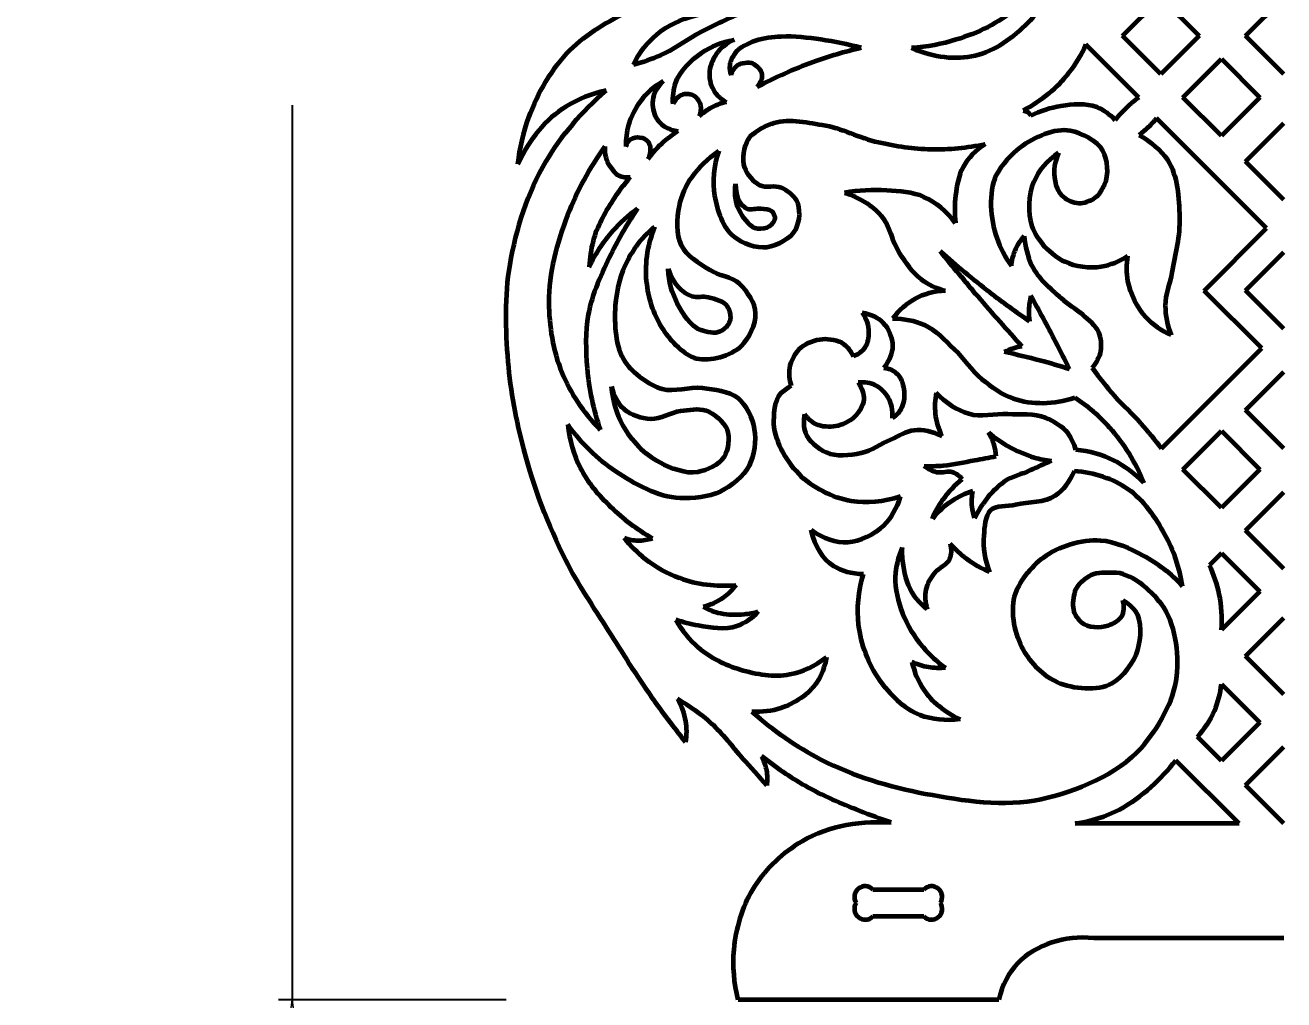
# Model space of a CAD drawing. Header units: millimetres. Extents: x -63 to 541, y 21 to 463.
# Drawn here: x -62.5 to 122.9, y 21.1 to 164.8 of the extents above; entities that cross this region are included whole.
import ezdxf

# ---------------------------------------------------------------- set-up
doc = ezdxf.new("R2010")
doc.units = ezdxf.units.MM
doc.linetypes.add('K5LT32769', pattern=[0])
doc.linetypes.add('K5LT_THIN', pattern=[0])
doc.styles.add('KDIMTEXTSTYLE', font='GOST_AU.SHX', dxfattribs={"width": 0.96, "oblique": 15, "height": 5})
doc.dimstyles.new('KDIMSTYLE (1.00)', dxfattribs={"dimtxt": 5, "dimasz": 1, "dimexe": 2, "dimexo": 0, "dimgap": 1, "dimtad": 1, "dimtxsty": 'KDIMTEXTSTYLE', "dimsah": 1, "dimcen": 0, "dimdle": 1, "dimadec": 0, "dimazin": 0, "dimtfac": 0.667, "dimtmove": 0, "dimatfit": 3, "dimfxl": 1, "dimtvp": 1, "dimtolj": 1, "dimtzin": 0, "dimarcsym": 0})

# ---------------------------------------------------------------- blocks, each defined once
blk = doc.blocks.new('KDIMARROW_01')
blk.add_hatch(color=0).paths.add_polyline_path([(0, 0), (-5, 0.66), (-4.5, 0), (-5, -0.66)])
at = {"color": 0, "linetype": 'K5LT_THIN', "lineweight": 18}
for p, q in [((-4.5, 0), (-5, 0.66)), ((-5, 0.66), (0, 0)), ((0, 0), (-5, -0.66)), ((-5, -0.66), (-4.5, 0)), ((0, 0), (-1, 0))]:
    blk.add_line(p, q, dxfattribs=at)

msp = doc.modelspace()

# ---------------------------------------------------------------- linework, layer by layer
at = {"color": 30, "linetype": 'K5LT32769', "lineweight": 60, "true_color": 0xff8000}
for p, q in [((99.074, 163.174), (104.73, 168.831)), ((104.73, 168.831), (110.387, 163.174)), ((117.197, 163.174), (122.854, 168.831)), ((104.73, 157.517), (99.074, 163.174)), ((110.387, 163.174), (104.73, 157.517)), ((122.854, 157.517), (117.197, 163.174)), ((101.478, 154.115), (93.7, 161.893)), ((108.004, 154.115), (113.661, 159.771)), ((113.661, 159.771), (119.318, 154.115)), ((113.661, 148.458), (108.004, 154.115)), ((119.318, 154.115), (113.661, 148.458)), ((120.294, 134.824), (104.091, 151.027)), ((117.197, 144.672), (122.854, 150.329)), ((122.854, 139.016), (117.197, 144.672)), ((111.102, 125.631), (120.294, 134.824)), ((117.197, 125.645), (122.854, 131.302)), ((119.592, 117.141), (111.102, 125.631)), ((122.854, 119.988), (117.197, 125.645)), ((104.819, 102.368), (119.592, 117.141)), ((117.197, 108.025), (122.854, 113.682)), ((122.854, 102.368), (117.197, 108.025)), ((108.004, 99.298), (113.661, 104.955)), ((113.661, 104.955), (119.318, 99.298)), ((113.661, 93.641), (108.004, 99.298)), ((119.318, 99.298), (113.661, 93.641)), ((117.197, 90.29), (122.854, 95.946)), ((122.854, 84.633), (117.197, 90.29)), ((113.661, 86.974), (111.894, 85.206)), ((113.661, 86.974), (119.318, 81.317)), ((119.318, 81.317), (113.661, 75.66)), ((117.197, 71.77), (122.854, 77.427)), ((122.854, 66.114), (117.197, 71.77)), ((113.661, 67.665), (119.318, 62.008)), ((119.318, 62.008), (113.661, 56.351)), ((113.661, 56.351), (110.126, 59.887)), ((117.197, 52.759), (122.854, 58.415)), ((116.271, 47.102), (106.949, 56.424)), ((122.854, 47.102), (117.197, 52.759)), ((116.271, 47.102), (92.113, 47.102)), ((62.321, 37.423), (69.831, 37.423)), ((69.831, 33.423), (62.321, 33.423)), ((122.854, 30.219), (94.854, 30.219)), ((80.863, 21.143), (42.495, 21.143))]:
    msp.add_line(p, q, dxfattribs=at)
for centre, start, end in [((61.199, 36.3), 45, 213.5549), ((70.954, 36.3), 326.4451, 135), ((61.199, 34.545), 146.4451, 315), ((70.954, 34.545), 225, 33.5549)]:
    msp.add_arc(centre, 1.587, start, end, dxfattribs=at)
for points, knots in [([(89.756, 176.893), (88.331, 172.868), (86.198, 169.627), (83.357, 167.17), (80.952, 165.091), (77.72, 163.59), (74.619, 162.617), (72.511, 161.955), (70.317, 161.545), (68.035, 161.386)], [0, 0, 0, 0, 1, 1, 1, 2, 2, 2, 3, 3, 3, 3]), ([(68.035, 161.386), (71.381, 159.991), (74.499, 159.622), (77.388, 160.278), (80.211, 160.92), (83.138, 162.985), (85.203, 165.14), (87.012, 167.027), (88.735, 169.496), (89.387, 172.031), (89.782, 173.565), (89.905, 175.185), (89.756, 176.893)], [0, 0, 0, 0, 1, 1, 1, 2, 2, 2, 3, 3, 3, 4, 4, 4, 4]), ([(10.06, 144.266), (10.325, 146.679), (10.856, 148.983), (11.655, 151.178), (12.961, 154.766), (15.067, 158.377), (17.716, 161.066), (20.134, 163.521), (23.427, 165.349), (26.541, 166.914), (31.942, 169.629), (37.861, 171.189), (44.298, 171.593)], [0, 0, 0, 0, 1, 1, 1, 2, 2, 2, 3, 3, 3, 4, 4, 4, 4]), ([(27.063, 158.909), (27.958, 160.719), (29.112, 162.215), (30.524, 163.396), (32.057, 164.678), (34.095, 165.631), (36.036, 166.13), (38.073, 166.655), (40.224, 166.726), (42.489, 166.344)], [0, 0, 0, 0, 1, 1, 1, 2, 2, 2, 3, 3, 3, 3]), ([(42.489, 166.344), (40.367, 165.412), (38.288, 164.4), (36.25, 163.31), (34.495, 162.372), (32.894, 161.119), (31.079, 160.319), (29.787, 159.749), (28.448, 159.279), (27.063, 158.909)], [0, 0, 0, 0, 1, 1, 1, 2, 2, 2, 3, 3, 3, 3]), ([(60.589, 161.386), (58.639, 161.929), (56.67, 162.34), (54.682, 162.617), (52.751, 162.886), (50.773, 163.178), (48.837, 163.047), (47.56, 162.961), (46.204, 162.881), (45.021, 162.432), (43.966, 162.032), (42.73, 161.529), (42.068, 160.648), (41.687, 160.14), (41.308, 159.472), (41.245, 158.839), (41.198, 158.371), (41.268, 157.886), (41.452, 157.385)], [0, 0, 0, 0, 1, 1, 1, 2, 2, 2, 3, 3, 3, 4, 4, 4, 5, 5, 5, 6, 6, 6, 6]), ([(32.905, 153.167), (32.839, 154.257), (32.958, 155.266), (33.261, 156.194), (33.849, 157.994), (35.534, 159.591), (37.107, 160.681), (38.477, 161.63), (40.067, 162.271), (41.879, 162.604)], [0, 0, 0, 0, 1, 1, 1, 2, 2, 2, 3, 3, 3, 3]), ([(41.879, 162.604), (40.733, 162.08), (39.855, 161.367), (39.244, 160.467), (38.7, 159.667), (38.262, 158.577), (38.246, 157.619), (38.232, 156.724), (38.52, 155.654), (39.03, 154.912), (39.446, 154.307), (40.028, 153.809), (40.775, 153.417)], [0, 0, 0, 0, 1, 1, 1, 2, 2, 2, 3, 3, 3, 4, 4, 4, 4]), ([(60.589, 161.386), (58.179, 160.827), (55.821, 160.13), (53.513, 159.294), (50.688, 158.271), (47.939, 157.04), (45.268, 155.602)], [0, 0, 0, 0, 1, 1, 1, 2, 2, 2, 2]), ([(93.7, 161.893), (93.015, 160.388), (92.184, 159.009), (91.208, 157.754), (89.443, 155.484), (87.201, 153.624), (84.482, 152.173)], [0, 0, 0, 0, 1, 1, 1, 2, 2, 2, 2]), ([(41.452, 157.385), (41.657, 158.05), (41.974, 158.535), (42.402, 158.839), (42.962, 159.237), (44.034, 159.368), (44.657, 159.106), (45.173, 158.89), (45.796, 158.257), (45.943, 157.736), (46.118, 157.116), (45.893, 156.404), (45.268, 155.602)], [0, 0, 0, 0, 1, 1, 1, 2, 2, 2, 3, 3, 3, 4, 4, 4, 4]), ([(31.445, 156.479), (30.088, 155.693), (28.972, 154.719), (28.098, 153.559), (27.33, 152.54), (26.703, 151.302), (26.353, 150.069), (26.063, 149.049), (25.933, 147.981), (25.961, 146.864)], [0, 0, 0, 0, 1, 1, 1, 2, 2, 2, 3, 3, 3, 3]), ([(31.445, 156.479), (30.548, 155.613), (30.038, 154.687), (29.914, 153.702), (29.807, 152.855), (29.988, 151.765), (30.448, 151.031), (30.771, 150.515), (31.301, 150.028), (31.837, 149.713), (32.37, 149.4), (32.975, 149.21), (33.653, 149.143)], [0, 0, 0, 0, 1, 1, 1, 2, 2, 2, 3, 3, 3, 4, 4, 4, 4]), ([(34.736, 59.102), (33.009, 61.296), (31.342, 63.533), (29.736, 65.811), (27.513, 68.964), (25.468, 72.245), (23.412, 75.511), (21.246, 78.95), (18.918, 82.327), (17.087, 85.937), (14.469, 91.102), (12.398, 96.658), (10.934, 102.261), (9.834, 106.471), (8.99, 110.832), (8.627, 115.166), (8.23, 119.901), (8.102, 124.838), (8.89, 129.486), (9.777, 134.713), (11.516, 140.149), (14.207, 144.691), (16.488, 148.543), (19.43, 152.016), (23.032, 155.112)], [0, 0, 0, 0, 1, 1, 1, 2, 2, 2, 3, 3, 3, 4, 4, 4, 5, 5, 5, 6, 6, 6, 7, 7, 7, 8, 8, 8, 8]), ([(23.032, 155.112), (20.865, 154.632), (18.916, 153.853), (17.184, 152.772), (14.134, 150.87), (11.759, 148.034), (10.06, 144.266)], [0, 0, 0, 0, 1, 1, 1, 2, 2, 2, 2]), ([(36.758, 151.356), (37.021, 151.898), (37.101, 152.406), (37, 152.882), (36.891, 153.395), (36.483, 154.034), (36.039, 154.307), (35.593, 154.581), (34.827, 154.667), (34.329, 154.521), (33.761, 154.353), (33.287, 153.902), (32.905, 153.167)], [0, 0, 0, 0, 1, 1, 1, 2, 2, 2, 3, 3, 3, 4, 4, 4, 4]), ([(101.478, 154.115), (100.86, 153.644), (100.272, 153.142), (99.715, 152.608), (99.112, 152.032), (98.545, 151.418), (98.013, 150.768)], [0, 0, 0, 0, 1, 1, 1, 2, 2, 2, 2]), ([(40.775, 153.417), (39.878, 153.226), (39.077, 152.883), (38.318, 152.455), (37.767, 152.145), (37.245, 151.78), (36.758, 151.356)], [0, 0, 0, 0, 1, 1, 1, 2, 2, 2, 2]), ([(84.482, 152.173), (84.708, 152.142), (84.908, 152.073), (85.084, 151.964), (85.286, 151.839), (85.454, 151.663), (85.59, 151.435)], [0, 0, 0, 0, 1, 1, 1, 2, 2, 2, 2]), ([(85.59, 151.435), (87.035, 152.156), (88.515, 152.632), (90.03, 152.862), (91.742, 153.121), (93.741, 153.345), (95.298, 152.7), (96.282, 152.293), (97.187, 151.649), (98.013, 150.768)], [0, 0, 0, 0, 1, 1, 1, 2, 2, 2, 3, 3, 3, 3]), ([(39.634, 146.214), (38.854, 143.909), (38.649, 141.704), (39.018, 139.6), (39.387, 137.5), (40.239, 134.846), (41.839, 133.6), (43.071, 132.64), (45.174, 131.867), (46.71, 132.062), (48.233, 132.255), (50.347, 133.4), (51.017, 134.728), (51.567, 135.817), (51.726, 137.786), (51.12, 138.882), (50.69, 139.659), (49.723, 140.397), (48.864, 140.779), (47.931, 141.194), (46.564, 140.682), (45.684, 141.138), (44.744, 141.625), (43.824, 142.765), (43.479, 143.753), (43.052, 144.977), (43.309, 146.872), (43.992, 147.958), (44.648, 149.001), (46.168, 149.737), (47.377, 150.214), (49.601, 151.093), (52.419, 150.428), (54.863, 150.06), (57.701, 149.633), (60.347, 148.101), (63.17, 147.496), (65.707, 146.953), (68.327, 146.52), (70.913, 146.471), (73.557, 146.421), (76.207, 146.677), (78.861, 147.24)], [0, 0, 0, 0, 1, 1, 1, 2, 2, 2, 3, 3, 3, 4, 4, 4, 5, 5, 5, 6, 6, 6, 7, 7, 7, 8, 8, 8, 9, 9, 9, 10, 10, 10, 11, 11, 11, 12, 12, 12, 13, 13, 13, 14, 14, 14, 14]), ([(104.091, 151.027), (103.722, 150.571), (103.329, 150.14), (102.912, 149.733), (102.485, 149.316), (102.033, 148.925), (101.555, 148.56)], [0, 0, 0, 0, 1, 1, 1, 2, 2, 2, 2]), ([(33.653, 149.143), (32.903, 148.687), (32.203, 148.174), (31.554, 147.606), (30.677, 146.838), (29.893, 145.968), (29.201, 144.996)], [0, 0, 0, 0, 1, 1, 1, 2, 2, 2, 2]), ([(89.686, 145.964), (88.836, 144.063), (88.94, 142.636), (89.289, 141.234), (89.464, 140.528), (90.007, 139.703), (90.628, 139.249), (91.232, 138.809), (92.2, 138.466), (92.946, 138.531), (93.691, 138.596), (94.679, 138.984), (95.288, 139.489), (95.819, 139.931), (96.14, 140.68), (96.444, 141.274), (97.157, 142.668), (96.911, 144.957), (96.205, 146.243), (95.406, 147.7), (93.075, 148.868), (91.395, 149.184), (89.1, 149.617), (86.076, 148.232), (84.081, 146.76), (82.669, 145.718), (81.254, 144.176), (80.511, 142.637), (79.253, 140.031), (79.632, 136.251), (80.583, 133.403), (81.063, 131.966), (81.787, 130.582), (82.729, 129.269)], [0, 0, 0, 0, 1, 1, 1, 2, 2, 2, 3, 3, 3, 4, 4, 4, 5, 5, 5, 6, 6, 6, 7, 7, 7, 8, 8, 8, 9, 9, 9, 10, 10, 10, 11, 11, 11, 11]), ([(101.555, 148.56), (103.33, 147.565), (104.714, 146.342), (105.706, 144.891), (107.257, 142.625), (107.407, 139.265), (107.495, 136.424), (107.578, 133.737), (106.86, 130.999), (106.382, 128.315), (106.09, 126.678), (105.372, 125.055), (105.388, 123.425), (105.402, 121.968), (105.694, 120.51), (106.263, 119.052)], [0, 0, 0, 0, 1, 1, 1, 2, 2, 2, 3, 3, 3, 4, 4, 4, 5, 5, 5, 5]), ([(22.848, 146.85), (20.547, 143.662), (18.721, 140.299), (17.371, 136.759), (15.824, 132.703), (14.565, 128.199), (14.602, 123.898), (14.632, 120.481), (15.218, 116.781), (16.51, 113.622), (17.771, 110.537), (19.658, 107.707), (22.171, 105.13)], [0, 0, 0, 0, 1, 1, 1, 2, 2, 2, 3, 3, 3, 4, 4, 4, 4]), ([(22.848, 146.85), (22.815, 145.727), (23.061, 144.763), (23.586, 143.958), (23.923, 143.442), (24.393, 142.865), (24.94, 142.604), (25.42, 142.376), (25.974, 142.294), (26.601, 142.358)], [0, 0, 0, 0, 1, 1, 1, 2, 2, 2, 3, 3, 3, 3]), ([(25.961, 146.864), (26.119, 147.337), (26.34, 147.708), (26.662, 147.935), (27.007, 148.177), (27.576, 148.273), (28.001, 148.216), (28.441, 148.158), (28.999, 147.912), (29.254, 147.56), (29.444, 147.297), (29.523, 146.886), (29.552, 146.547), (29.596, 146.033), (29.479, 145.516), (29.201, 144.996)], [0, 0, 0, 0, 1, 1, 1, 2, 2, 2, 3, 3, 3, 4, 4, 4, 5, 5, 5, 5]), ([(78.861, 147.24), (77.43, 146.306), (76.35, 145.174), (75.623, 143.844), (74.953, 142.621), (74.69, 141.087), (74.51, 139.671), (74.339, 138.328), (74.339, 136.963), (74.51, 135.576)], [0, 0, 0, 0, 1, 1, 1, 2, 2, 2, 3, 3, 3, 3]), ([(30.166, 135.053), (29.033, 132.128), (28.651, 129.285), (29.019, 126.524), (29.32, 124.264), (30.121, 121.766), (31.429, 119.909), (32.639, 118.193), (34.493, 116.098), (36.352, 115.653), (38.314, 115.183), (41.49, 116.042), (42.967, 117.499), (44.087, 118.604), (45.151, 120.71), (45.069, 122.268), (44.991, 123.749), (43.856, 125.557), (42.71, 126.626), (41.576, 127.686), (39.615, 127.807), (38.249, 128.677), (36.733, 129.644), (34.901, 130.772), (34.147, 132.267), (33.337, 133.872), (33.484, 136.298), (33.839, 138.113), (34.444, 141.201), (36.376, 143.901), (39.634, 146.214)], [0, 0, 0, 0, 1, 1, 1, 2, 2, 2, 3, 3, 3, 4, 4, 4, 5, 5, 5, 6, 6, 6, 7, 7, 7, 8, 8, 8, 9, 9, 9, 10, 10, 10, 10]), ([(89.686, 145.964), (87.939, 144.741), (86.72, 143.31), (86.029, 141.671), (85.229, 139.776), (85.094, 137.05), (85.751, 135.152), (86.469, 133.073), (88.56, 130.838), (90.6, 129.905), (92.146, 129.198), (94.243, 128.915), (95.967, 129.189), (97.319, 129.404), (98.63, 129.934), (99.902, 130.779)], [0, 0, 0, 0, 1, 1, 1, 2, 2, 2, 3, 3, 3, 4, 4, 4, 5, 5, 5, 5]), ([(26.601, 142.358), (25.631, 141.256), (24.759, 140.095), (23.982, 138.875), (22.813, 137.038), (21.688, 135.056), (21.133, 132.964), (20.805, 131.724), (20.615, 130.443), (20.564, 129.118)], [0, 0, 0, 0, 1, 1, 1, 2, 2, 2, 3, 3, 3, 3]), ([(42.095, 141.394), (41.9, 139.714), (42.156, 138.278), (42.864, 137.087), (43.422, 136.149), (44.349, 134.832), (45.377, 134.728), (45.893, 134.676), (46.642, 134.772), (47.069, 135.087), (47.455, 135.372), (47.914, 135.959), (47.889, 136.42), (47.873, 136.727), (47.666, 137.14), (47.444, 137.364), (47.089, 137.722), (46.363, 137.671), (45.812, 137.735), (45.17, 137.809), (44.39, 137.525), (43.859, 137.71), (42.747, 138.096), (42.159, 139.324), (42.095, 141.394)], [0, 0, 0, 0, 1, 1, 1, 2, 2, 2, 3, 3, 3, 4, 4, 4, 5, 5, 5, 6, 6, 6, 7, 7, 7, 8, 8, 8, 8]), ([(74.51, 135.576), (73.185, 137.351), (71.635, 138.636), (69.859, 139.432), (68.222, 140.166), (66.213, 140.262), (64.373, 140.386), (62.307, 140.525), (60.227, 140.419), (58.132, 140.068)], [0, 0, 0, 0, 1, 1, 1, 2, 2, 2, 3, 3, 3, 3]), ([(58.132, 140.068), (60.395, 139.341), (62.207, 138.209), (63.567, 136.671), (64.856, 135.214), (65.111, 132.885), (66.217, 131.205), (67.136, 129.81), (68.11, 128.289), (69.434, 127.314), (70.467, 126.552), (71.654, 125.986), (72.995, 125.616)], [0, 0, 0, 0, 1, 1, 1, 2, 2, 2, 3, 3, 3, 4, 4, 4, 4]), ([(27.686, 137.736), (26.201, 135.589), (24.895, 133.357), (23.769, 131.041), (22.382, 128.19), (20.966, 125.192), (20.421, 122.103), (19.97, 119.543), (20.023, 116.806), (20.243, 114.197), (20.501, 111.139), (21.144, 108.117), (22.171, 105.13)], [0, 0, 0, 0, 1, 1, 1, 2, 2, 2, 3, 3, 3, 4, 4, 4, 4]), ([(20.564, 129.118), (21.491, 131.1), (22.655, 132.88), (24.053, 134.459), (25.126, 135.67), (26.337, 136.762), (27.686, 137.736)], [0, 0, 0, 0, 1, 1, 1, 2, 2, 2, 2]), ([(30.166, 135.053), (28.496, 133.613), (27.185, 131.989), (26.235, 130.181), (25.172, 128.161), (24.549, 125.702), (24.397, 123.43), (24.215, 120.697), (24.376, 117.285), (25.85, 115.14), (27.035, 113.416), (29.267, 111.757), (31.32, 111.166), (33.111, 110.65), (35.289, 111.549), (37.217, 111.294), (38.986, 111.06), (41.148, 110.891), (42.43, 109.841), (43.666, 108.829), (44.572, 106.854), (44.866, 105.226), (45.172, 103.529), (44.887, 101.352), (44.097, 99.842), (43.27, 98.263), (41.5, 96.841), (39.866, 96.039), (38.137, 95.19), (35.859, 94.976), (33.926, 95.056), (30.643, 95.191), (27.271, 97.133), (24.483, 98.987), (21.781, 100.784), (19.416, 103.092), (17.389, 105.91)], [0, 0, 0, 0, 1, 1, 1, 2, 2, 2, 3, 3, 3, 4, 4, 4, 5, 5, 5, 6, 6, 6, 7, 7, 7, 8, 8, 8, 9, 9, 9, 10, 10, 10, 11, 11, 11, 12, 12, 12, 12]), ([(82.729, 129.269), (82.801, 130.061), (82.979, 130.808), (83.265, 131.51), (83.584, 132.295), (84.037, 133.024), (84.623, 133.697)], [0, 0, 0, 0, 1, 1, 1, 2, 2, 2, 2]), ([(84.623, 133.697), (84.736, 132.128), (85.1, 130.692), (85.716, 129.39), (86.621, 127.479), (88.439, 125.961), (90.056, 124.521), (91.051, 123.634), (92.262, 122.98), (93.236, 122.069), (94.072, 121.288), (95.141, 120.53), (95.555, 119.519), (95.891, 118.697), (96.011, 117.618), (95.853, 116.736), (95.697, 115.863), (95.288, 115.035), (94.627, 114.251)], [0, 0, 0, 0, 1, 1, 1, 2, 2, 2, 3, 3, 3, 4, 4, 4, 5, 5, 5, 6, 6, 6, 6]), ([(85.409, 121.09), (83.428, 122.459), (81.486, 123.879), (79.585, 125.35), (77.075, 127.292), (74.634, 129.322), (72.263, 131.441)], [0, 0, 0, 0, 1, 1, 1, 2, 2, 2, 2]), ([(72.263, 131.441), (74.082, 129.183), (75.935, 126.953), (77.821, 124.751), (79.932, 122.286), (82.084, 119.857), (84.277, 117.462)], [0, 0, 0, 0, 1, 1, 1, 2, 2, 2, 2]), ([(106.263, 119.052), (104.789, 119.721), (103.557, 120.595), (102.566, 121.676), (101.256, 123.104), (100.243, 125.125), (99.902, 127.042), (99.69, 128.238), (99.69, 129.484), (99.902, 130.779)], [0, 0, 0, 0, 1, 1, 1, 2, 2, 2, 3, 3, 3, 3]), ([(32.198, 128.831), (32.286, 126.949), (32.731, 125.257), (33.532, 123.755), (34.335, 122.247), (35.473, 120.349), (37.018, 119.806), (37.848, 119.515), (39.069, 119.235), (39.839, 119.601), (40.412, 119.873), (41.087, 120.539), (41.274, 121.14), (41.469, 121.763), (41.254, 122.738), (40.916, 123.293), (40.429, 124.092), (39.095, 124.439), (38.095, 124.678), (37.327, 124.861), (36.403, 124.607), (35.685, 124.832), (34.109, 125.326), (32.946, 126.659), (32.198, 128.831)], [0, 0, 0, 0, 1, 1, 1, 2, 2, 2, 3, 3, 3, 4, 4, 4, 5, 5, 5, 6, 6, 6, 7, 7, 7, 8, 8, 8, 8]), ([(72.995, 125.616), (71.339, 125.533), (69.852, 125.134), (68.535, 124.418), (67.284, 123.739), (66.185, 122.773), (65.24, 121.523)], [0, 0, 0, 0, 1, 1, 1, 2, 2, 2, 2]), ([(85.609, 124.884), (85.43, 124.189), (85.331, 123.49), (85.309, 122.788), (85.292, 122.224), (85.325, 121.658), (85.409, 121.09)], [0, 0, 0, 0, 1, 1, 1, 2, 2, 2, 2]), ([(91.3, 114.068), (90.623, 115.427), (89.936, 116.78), (89.236, 118.128), (88.059, 120.397), (86.85, 122.649), (85.609, 124.884)], [0, 0, 0, 0, 1, 1, 1, 2, 2, 2, 2]), ([(60.768, 122.395), (61.39, 121.442), (61.701, 120.476), (61.7, 119.499), (61.7, 118.763), (61.565, 117.869), (61.168, 117.269), (60.784, 116.692), (60.196, 116.248), (59.404, 115.938)], [0, 0, 0, 0, 1, 1, 1, 2, 2, 2, 3, 3, 3, 3]), ([(60.768, 122.395), (62.093, 122.168), (63.125, 121.669), (63.863, 120.897), (64.656, 120.069), (65.248, 118.61), (65.228, 117.469), (65.21, 116.403), (64.777, 115.338), (63.93, 114.274)], [0, 0, 0, 0, 1, 1, 1, 2, 2, 2, 3, 3, 3, 3]), ([(65.24, 121.523), (66.955, 121.533), (68.52, 121.222), (69.933, 120.591), (71.595, 119.848), (72.926, 118.309), (74.293, 117.03), (75.757, 115.66), (76.841, 113.859), (78.386, 112.603), (79.781, 111.47), (81.333, 110.319), (83.013, 109.741), (84.385, 109.268), (85.945, 109.064), (87.406, 109.075), (88.963, 109.088), (90.516, 109.365), (92.065, 109.907)], [0, 0, 0, 0, 1, 1, 1, 2, 2, 2, 3, 3, 3, 4, 4, 4, 5, 5, 5, 6, 6, 6, 6]), ([(50.351, 111.611), (50.044, 112.521), (49.955, 113.386), (50.085, 114.207), (50.256, 115.295), (50.935, 116.52), (51.749, 117.236), (52.551, 117.942), (53.83, 118.429), (54.911, 118.501), (55.93, 118.568), (57.232, 118.372), (58.039, 117.769), (58.613, 117.34), (59.068, 116.73), (59.404, 115.938)], [0, 0, 0, 0, 1, 1, 1, 2, 2, 2, 3, 3, 3, 4, 4, 4, 5, 5, 5, 5]), ([(81.715, 116.597), (82.145, 116.825), (82.589, 117.014), (83.046, 117.163), (83.446, 117.293), (83.857, 117.393), (84.277, 117.462)], [0, 0, 0, 0, 1, 1, 1, 2, 2, 2, 2]), ([(91.3, 114.068), (89.855, 114.519), (88.401, 114.941), (86.94, 115.332), (85.209, 115.796), (83.468, 116.218), (81.715, 116.597)], [0, 0, 0, 0, 1, 1, 1, 2, 2, 2, 2]), ([(63.93, 114.274), (64.774, 114.15), (65.44, 113.85), (65.927, 113.375), (66.474, 112.842), (66.768, 111.896), (66.892, 111.112), (67.027, 110.259), (66.962, 109.22), (66.593, 108.45), (66.303, 107.845), (65.848, 107.313), (65.228, 106.852)], [0, 0, 0, 0, 1, 1, 1, 2, 2, 2, 3, 3, 3, 4, 4, 4, 4]), ([(94.627, 114.251), (95.663, 112.832), (96.756, 111.462), (97.907, 110.144), (99.143, 108.727), (100.576, 107.483), (101.816, 106.069), (102.862, 104.875), (103.863, 103.642), (104.819, 102.368)], [0, 0, 0, 0, 1, 1, 1, 2, 2, 2, 3, 3, 3, 3]), ([(23.842, 111.508), (24.04, 109.365), (24.61, 107.442), (25.551, 105.739), (26.747, 103.575), (28.755, 101.445), (30.935, 100.312), (32.582, 99.456), (34.777, 98.57), (36.533, 98.902), (37.895, 99.16), (39.722, 99.994), (40.422, 101.124), (41.06, 102.154), (41.279, 104.052), (40.849, 105.183), (40.409, 106.341), (38.956, 107.533), (37.73, 107.961), (36.638, 108.341), (35.233, 108.067), (34.012, 107.918), (32.518, 107.736), (31.057, 106.681), (29.611, 106.764), (28.283, 106.841), (26.656, 107.313), (25.679, 108.175), (24.789, 108.96), (24.177, 110.071), (23.842, 111.508)], [0, 0, 0, 0, 1, 1, 1, 2, 2, 2, 3, 3, 3, 4, 4, 4, 5, 5, 5, 6, 6, 6, 7, 7, 7, 8, 8, 8, 9, 9, 9, 10, 10, 10, 10]), ([(66.393, 95.303), (63.855, 94.471), (61.437, 94.249), (59.137, 94.637), (56.394, 95.1), (53.313, 96.652), (51.416, 98.631), (49.518, 100.612), (47.67, 103.763), (47.755, 106.519), (47.794, 107.801), (47.88, 109.489), (48.72, 110.446), (49.136, 110.921), (49.68, 111.309), (50.351, 111.611)], [0, 0, 0, 0, 1, 1, 1, 2, 2, 2, 3, 3, 3, 4, 4, 4, 5, 5, 5, 5]), ([(60.169, 112.077), (60.769, 111.229), (61.046, 110.408), (61.001, 109.614), (60.95, 108.714), (60.272, 107.675), (59.603, 107.018), (58.911, 106.339), (57.836, 105.822), (56.874, 105.654), (55.957, 105.493), (54.814, 105.554), (53.979, 105.953), (53.322, 106.267), (52.745, 106.767), (52.248, 107.451)], [0, 0, 0, 0, 1, 1, 1, 2, 2, 2, 3, 3, 3, 4, 4, 4, 5, 5, 5, 5]), ([(65.228, 106.852), (65.299, 108.036), (65.077, 109.057), (64.562, 109.914), (64.145, 110.609), (63.454, 111.316), (62.732, 111.678), (61.995, 112.047), (61.14, 112.18), (60.169, 112.077)], [0, 0, 0, 0, 1, 1, 1, 2, 2, 2, 3, 3, 3, 3]), ([(71.663, 110.576), (71.459, 109.535), (71.411, 108.512), (71.52, 107.508), (71.642, 106.383), (71.961, 105.28), (72.478, 104.201)], [0, 0, 0, 0, 1, 1, 1, 2, 2, 2, 2]), ([(92.224, 102.189), (91.977, 103.104), (91.594, 103.902), (91.074, 104.585), (90.285, 105.619), (88.967, 106.387), (87.767, 106.885), (86.102, 107.576), (84.065, 107.316), (82.207, 107.412), (80.295, 107.512), (78.218, 106.928), (76.456, 107.46), (74.705, 107.989), (73.108, 109.028), (71.663, 110.576)], [0, 0, 0, 0, 1, 1, 1, 2, 2, 2, 3, 3, 3, 4, 4, 4, 5, 5, 5, 5]), ([(92.065, 109.907), (93.975, 108.617), (95.674, 107.147), (97.16, 105.495), (99.287, 103.133), (100.981, 100.401), (102.241, 97.3)], [0, 0, 0, 0, 1, 1, 1, 2, 2, 2, 2]), ([(17.389, 105.91), (17.648, 103.595), (18.265, 101.462), (19.239, 99.513), (20.309, 97.373), (22.022, 95.448), (23.744, 93.753), (25.545, 91.981), (27.588, 90.455), (29.872, 89.175)], [0, 0, 0, 0, 1, 1, 1, 2, 2, 2, 3, 3, 3, 3]), ([(52.248, 107.451), (52.059, 106.417), (52.114, 105.496), (52.414, 104.689), (52.864, 103.48), (54.242, 102.369), (55.41, 101.826), (56.874, 101.146), (58.951, 101.371), (60.602, 101.727), (62.136, 102.057), (63.515, 103.095), (64.995, 103.723), (66.117, 104.2), (67.23, 104.966), (68.39, 105.088), (69.716, 105.228), (71.079, 104.932), (72.478, 104.201)], [0, 0, 0, 0, 1, 1, 1, 2, 2, 2, 3, 3, 3, 4, 4, 4, 5, 5, 5, 6, 6, 6, 6]), ([(79.378, 104.718), (80.28, 103.959), (81.234, 103.294), (82.24, 102.721), (83.452, 102.031), (84.76, 101.436), (86.101, 101.057), (86.924, 100.824), (87.767, 100.658), (88.63, 100.558)], [0, 0, 0, 0, 1, 1, 1, 2, 2, 2, 3, 3, 3, 3]), ([(80.476, 101.223), (80.434, 101.795), (80.334, 102.35), (80.177, 102.887), (79.991, 103.522), (79.725, 104.132), (79.378, 104.718)], [0, 0, 0, 0, 1, 1, 1, 2, 2, 2, 2]), ([(102.241, 97.3), (100.899, 98.694), (99.413, 99.797), (97.783, 100.607), (96.086, 101.451), (94.233, 101.978), (92.224, 102.189)], [0, 0, 0, 0, 1, 1, 1, 2, 2, 2, 2]), ([(69.893, 99.792), (70.829, 99.764), (71.761, 99.786), (72.688, 99.859), (74.255, 99.981), (75.796, 100.383), (77.348, 100.657), (78.391, 100.842), (79.434, 101.031), (80.476, 101.223)], [0, 0, 0, 0, 1, 1, 1, 2, 2, 2, 3, 3, 3, 3]), ([(88.63, 100.558), (87.601, 100.086), (86.57, 99.62), (85.535, 99.16), (84.241, 98.584), (82.783, 98.259), (81.641, 97.462), (80.661, 96.778), (79.792, 95.848), (79.045, 94.9), (78.372, 94.044), (77.795, 93.113), (77.314, 92.104)], [0, 0, 0, 0, 1, 1, 1, 2, 2, 2, 3, 3, 3, 4, 4, 4, 4]), ([(75.484, 97.862), (75.064, 98.338), (74.598, 98.671), (74.086, 98.86), (73.412, 99.109), (72.539, 98.692), (71.823, 98.86), (71.145, 99.02), (70.501, 99.33), (69.893, 99.792)], [0, 0, 0, 0, 1, 1, 1, 2, 2, 2, 3, 3, 3, 3]), ([(91.969, 99.058), (91.28, 97.444), (90.343, 96.219), (89.157, 95.383), (87.634, 94.31), (85.289, 94.529), (83.358, 94.089), (82.111, 93.805), (80.402, 93.99), (79.619, 93.226), (78.842, 92.467), (78.765, 90.776), (78.661, 89.536), (78.512, 87.767), (78.799, 85.978), (79.523, 84.168)], [0, 0, 0, 0, 1, 1, 1, 2, 2, 2, 3, 3, 3, 4, 4, 4, 5, 5, 5, 5]), ([(107.95, 82.093), (107.479, 84.849), (106.61, 87.385), (105.344, 89.699), (103.981, 92.191), (102.162, 94.844), (99.874, 96.408), (97.67, 97.915), (95.035, 98.798), (91.969, 99.058)], [0, 0, 0, 0, 1, 1, 1, 2, 2, 2, 3, 3, 3, 3]), ([(71.091, 92.037), (71.516, 93.05), (72.037, 93.993), (72.655, 94.866), (73.442, 95.979), (74.385, 96.977), (75.484, 97.862)], [0, 0, 0, 0, 1, 1, 1, 2, 2, 2, 2]), ([(53.246, 90.377), (55.083, 89.088), (56.88, 88.489), (58.638, 88.58), (60.444, 88.673), (62.595, 89.754), (63.93, 91.043), (65.056, 92.13), (65.877, 93.55), (66.393, 95.303)], [0, 0, 0, 0, 1, 1, 1, 2, 2, 2, 3, 3, 3, 3]), ([(77.048, 96.098), (75.929, 95.741), (74.897, 95.252), (73.953, 94.633), (72.887, 93.935), (71.933, 93.069), (71.091, 92.037)], [0, 0, 0, 0, 1, 1, 1, 2, 2, 2, 2]), ([(77.314, 92.104), (77.129, 92.664), (77.007, 93.23), (76.948, 93.801), (76.871, 94.557), (76.904, 95.323), (77.048, 96.098)], [0, 0, 0, 0, 1, 1, 1, 2, 2, 2, 2]), ([(25.697, 89.218), (26.372, 88.97), (27.049, 88.84), (27.727, 88.827), (28.44, 88.813), (29.155, 88.929), (29.872, 89.175)], [0, 0, 0, 0, 1, 1, 1, 2, 2, 2, 2]), ([(25.697, 89.218), (26.625, 88.047), (27.658, 87.014), (28.795, 86.12), (30.298, 84.94), (32.073, 83.962), (33.852, 83.307), (36.434, 82.356), (39.211, 82), (42.184, 82.239)], [0, 0, 0, 0, 1, 1, 1, 2, 2, 2, 3, 3, 3, 3]), ([(60.935, 83.854), (59.19, 83.878), (57.726, 84.277), (56.541, 85.052), (54.913, 86.117), (53.815, 87.893), (53.246, 90.377)], [0, 0, 0, 0, 1, 1, 1, 2, 2, 2, 2]), ([(99.16, 80.009), (99.913, 79.571), (100.507, 79.055), (100.942, 78.461), (102.008, 77.006), (101.786, 74.428), (101.284, 72.692), (100.744, 70.823), (99.136, 68.645), (97.524, 67.735), (95.452, 66.567), (91.805, 66.899), (89.533, 67.906), (87.556, 68.782), (85.562, 70.774), (84.491, 72.692), (83.263, 74.89), (82.583, 78.187), (83.209, 80.555), (83.77, 82.681), (85.637, 84.957), (87.439, 86.324), (89.653, 88.003), (93.077, 89.038), (95.857, 88.845), (97.966, 88.698), (100.207, 87.66), (102.139, 86.623), (104.275, 85.476), (106.212, 83.966), (107.95, 82.093)], [0, 0, 0, 0, 1, 1, 1, 2, 2, 2, 3, 3, 3, 4, 4, 4, 5, 5, 5, 6, 6, 6, 7, 7, 7, 8, 8, 8, 9, 9, 9, 10, 10, 10, 10]), ([(66.659, 87.781), (66.035, 86.356), (65.691, 84.925), (65.627, 83.488), (65.548, 81.7), (66.049, 79.781), (66.692, 78.096), (67.376, 76.306), (68.472, 74.572), (69.721, 73.104), (70.679, 71.979), (71.777, 70.969), (73.016, 70.075)], [0, 0, 0, 0, 1, 1, 1, 2, 2, 2, 3, 3, 3, 4, 4, 4, 4]), ([(70.322, 78.705), (69.569, 79.282), (68.936, 79.933), (68.423, 80.659), (67.525, 81.929), (67.08, 83.597), (66.826, 85.152), (66.685, 86.011), (66.63, 86.887), (66.659, 87.781)], [0, 0, 0, 0, 1, 1, 1, 2, 2, 2, 3, 3, 3, 3]), ([(73.724, 88.338), (73.913, 87.485), (73.882, 86.734), (73.628, 86.085), (73.29, 85.216), (72.021, 84.817), (71.424, 84.024), (70.877, 83.298), (70.32, 82.446), (70.13, 81.58), (69.932, 80.678), (69.996, 79.719), (70.322, 78.705)], [0, 0, 0, 0, 1, 1, 1, 2, 2, 2, 3, 3, 3, 4, 4, 4, 4]), ([(79.523, 84.168), (78.296, 84.696), (77.162, 85.351), (76.121, 86.133), (75.258, 86.781), (74.459, 87.516), (73.724, 88.338)], [0, 0, 0, 0, 1, 1, 1, 2, 2, 2, 2]), ([(44.517, 63.588), (47.675, 60.789), (51.059, 58.448), (54.672, 56.564), (59.408, 54.095), (64.799, 52.505), (70.055, 51.519), (75.594, 50.479), (81.732, 49.535), (87.1, 50.719), (92.32, 51.87), (98.386, 54.342), (101.868, 58.287), (104.334, 61.081), (106.685, 65.135), (107.098, 68.81), (107.481, 72.214), (106.865, 76.793), (104.821, 79.455), (103.226, 81.534), (100.336, 84.174), (97.684, 84.07), (96.744, 84.033), (95.385, 84.141), (94.494, 83.725), (93.498, 83.261), (92.418, 82.305), (92.084, 81.301), (91.854, 80.609), (91.702, 79.399), (91.859, 78.65), (92.021, 77.879), (92.556, 77.236), (93.069, 76.747), (93.908, 75.948), (95.834, 75.904), (97.007, 76.317), (97.714, 76.566), (98.619, 77.046), (98.976, 77.67), (99.326, 78.283), (99.388, 79.063), (99.16, 80.009)], [0, 0, 0, 0, 1, 1, 1, 2, 2, 2, 3, 3, 3, 4, 4, 4, 5, 5, 5, 6, 6, 6, 7, 7, 7, 8, 8, 8, 9, 9, 9, 10, 10, 10, 11, 11, 11, 12, 12, 12, 13, 13, 13, 14, 14, 14, 14]), ([(75.179, 62.487), (73.012, 62.218), (71.049, 62.418), (69.288, 63.086), (66.925, 63.983), (64.788, 66.217), (63.298, 68.311), (61.677, 70.59), (60.565, 73.61), (60.236, 76.399), (59.95, 78.814), (60.183, 81.299), (60.935, 83.854)], [0, 0, 0, 0, 1, 1, 1, 2, 2, 2, 3, 3, 3, 4, 4, 4, 4]), ([(113.661, 75.66), (113.796, 77.45), (113.69, 79.193), (113.344, 80.89), (113.042, 82.364), (112.559, 83.803), (111.894, 85.206)], [0, 0, 0, 0, 1, 1, 1, 2, 2, 2, 2]), ([(42.184, 82.239), (41.639, 81.528), (41.02, 80.923), (40.328, 80.424), (39.455, 79.795), (38.466, 79.335), (37.36, 79.043)], [0, 0, 0, 0, 1, 1, 1, 2, 2, 2, 2]), ([(45.459, 78.342), (44.496, 77.334), (43.445, 76.619), (42.306, 76.199), (40.606, 75.572), (38.476, 75.973), (36.618, 76.282), (35.498, 76.468), (34.392, 76.756), (33.3, 77.147)], [0, 0, 0, 0, 1, 1, 1, 2, 2, 2, 3, 3, 3, 3]), ([(37.36, 79.043), (38.18, 78.603), (39.025, 78.287), (39.895, 78.095), (41.015, 77.848), (42.227, 77.86), (43.377, 77.971), (44.075, 78.039), (44.769, 78.162), (45.459, 78.342)], [0, 0, 0, 0, 1, 1, 1, 2, 2, 2, 3, 3, 3, 3]), ([(33.3, 77.147), (34.212, 75.543), (35.318, 74.176), (36.618, 73.046), (38.338, 71.552), (40.616, 70.472), (42.8, 69.811), (45.101, 69.114), (47.8, 68.64), (50.116, 69.11), (51.996, 69.492), (53.796, 70.336), (55.515, 71.645)], [0, 0, 0, 0, 1, 1, 1, 2, 2, 2, 3, 3, 3, 4, 4, 4, 4]), ([(55.515, 71.645), (55.262, 70.216), (54.777, 68.966), (54.061, 67.896), (52.906, 66.171), (50.78, 64.785), (48.791, 64.122), (47.469, 63.681), (46.045, 63.503), (44.517, 63.588)], [0, 0, 0, 0, 1, 1, 1, 2, 2, 2, 3, 3, 3, 3]), ([(73.016, 70.075), (72.165, 69.985), (71.333, 70.007), (70.52, 70.142), (69.69, 70.279), (68.881, 70.535), (68.09, 70.907)], [0, 0, 0, 0, 1, 1, 1, 2, 2, 2, 2]), ([(68.09, 70.907), (68.444, 69.417), (69.01, 68.086), (69.788, 66.913), (71.038, 65.028), (72.835, 63.553), (75.179, 62.487)], [0, 0, 0, 0, 1, 1, 1, 2, 2, 2, 2]), ([(110.126, 59.887), (111.204, 61.064), (112.041, 62.347), (112.639, 63.737), (113.167, 64.963), (113.508, 66.273), (113.661, 67.665)], [0, 0, 0, 0, 1, 1, 1, 2, 2, 2, 2]), ([(46.7, 52.735), (45.518, 54.06), (44.336, 55.384), (43.154, 56.709), (41.615, 58.433), (40.256, 60.355), (38.539, 61.88), (37.013, 63.233), (35.347, 64.43), (33.539, 65.469)], [0, 0, 0, 0, 1, 1, 1, 2, 2, 2, 3, 3, 3, 3]), ([(33.539, 65.469), (34.148, 64.424), (34.547, 63.341), (34.736, 62.221), (34.906, 61.212), (34.906, 60.172), (34.736, 59.102)], [0, 0, 0, 0, 1, 1, 1, 2, 2, 2, 2]), ([(65.017, 47.258), (63.468, 47.791), (61.935, 48.364), (60.417, 48.975), (57.687, 50.074), (54.931, 51.194), (52.384, 52.65), (50.131, 53.936), (47.98, 55.404), (45.931, 57.051)], [0, 0, 0, 0, 1, 1, 1, 2, 2, 2, 3, 3, 3, 3]), ([(45.931, 57.051), (46.287, 56.373), (46.529, 55.675), (46.658, 54.957), (46.786, 54.237), (46.801, 53.496), (46.7, 52.735)], [0, 0, 0, 0, 1, 1, 1, 2, 2, 2, 2]), ([(92.113, 47.102), (94.479, 47.449), (96.668, 48.148), (98.678, 49.2), (100.338, 50.068), (101.88, 51.273), (103.293, 52.523), (104.622, 53.698), (105.841, 54.998), (106.949, 56.424)], [0, 0, 0, 0, 1, 1, 1, 2, 2, 2, 3, 3, 3, 3]), ([(42.495, 21.143), (41.877, 23.662), (41.675, 26.135), (41.89, 28.562), (42.159, 31.587), (43.1, 34.842), (44.637, 37.423), (46.205, 40.055), (48.722, 42.535), (51.283, 44.157), (55.095, 46.57), (59.673, 47.604), (65.017, 47.258)], [0, 0, 0, 0, 1, 1, 1, 2, 2, 2, 3, 3, 3, 4, 4, 4, 4]), ([(94.854, 30.219), (92.653, 30.448), (90.599, 30.238), (88.692, 29.588), (86.887, 28.973), (84.966, 27.925), (83.671, 26.561), (82.324, 25.14), (81.388, 23.334), (80.863, 21.143)], [0, 0, 0, 0, 1, 1, 1, 2, 2, 2, 3, 3, 3, 3])]:
    msp.add_open_spline(points, degree=3, knots=knots, dxfattribs=at)

# ---------------------------------------------------------------- dimensions: what is measured, and where the dimension line sits
at = {"color": 7}
msp.add_linear_dim(base=(-23.192, 21.143), p1=(8.313, 399.944), p2=(8.313, 21.143), angle=90, location=(-23.192, 210.544), dimstyle='KDIMSTYLE (1.00)', override={"dimexo": 0, "dimpost": '\\H5.0;\\W0.965;\\Q15;<>', "dimblk1": 'KDIMARROW_01', "dimblk2": 'KDIMARROW_01', "dimse1": 0, "dimse2": 0, "dimclrt": 7, "dimtolj": 1}, dxfattribs=at).render()

doc.saveas('drawing.dxf')
